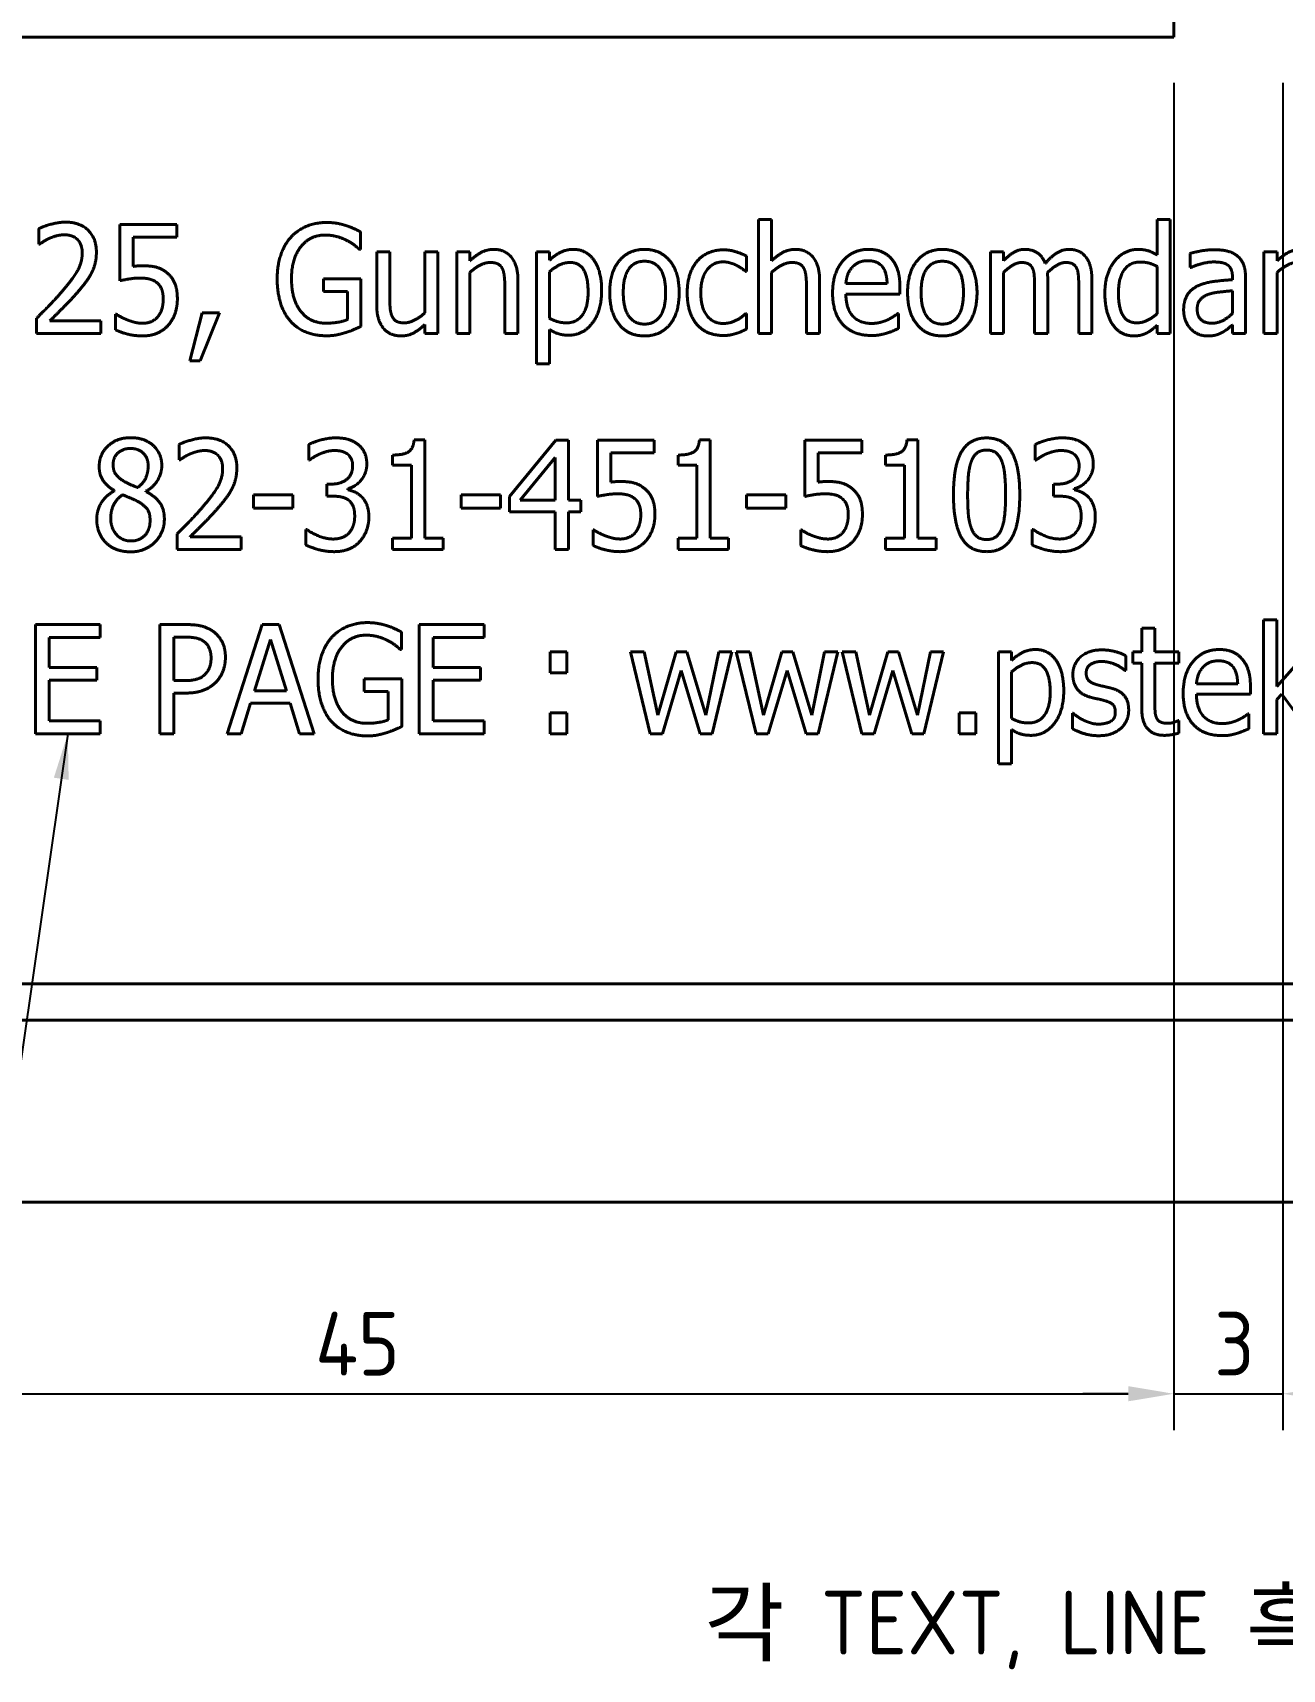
# Model space of a CAD drawing. Header units: millimetres. Extents: x 0 to 297, y 0 to 210.
# Drawn here: x 70.47 to 104.8, y 29.15 to 74.11 of the extents above; entities that cross this region are included whole.
import ezdxf

# ---------------------------------------------------------------- set-up
doc = ezdxf.new("R2010")
doc.units = ezdxf.units.MM
doc.header["$LTSCALE"] = 0.5
for name, color, linetype, lineweight in [('가시적인 것(ISO)', 3, 'Continuous', 40), ('기호(ISO)', 5, 'Continuous', 25), ('치수(ISO)', 2, 'Continuous', 25)]:
    doc.layers.add(name, color=color, linetype=linetype, lineweight=lineweight)
doc.styles.add('치수 텍스트_PSTEK_POSCO', font='isocp.shx')
doc.dimstyles.new('치수_PSTEK_POSCO', dxfattribs={"dimscale": 0.5, "dimtxt": 3.5, "dimasz": 2.5, "dimexe": 2, "dimexo": 2.5, "dimgap": 1, "dimtad": 1, "dimrnd": 1e-08, "dimdsep": 46, "dimtxsty": '치수 텍스트_PSTEK_POSCO', "dimcen": 0.09, "dimdle": 10, "dimclrd": 7, "dimclre": 7, "dimclrt": 2, "dimadec": 1, "dimazin": 2, "dimtfac": 1, "dimtmove": 0, "dimatfit": 3, "dimfxl": 0, "dimtolj": 1, "dimlwd": -1, "dimlwe": -1, "dimarcsym": 0})
doc.dimstyles.new('치수_PSTEK_POSCO$7', dxfattribs={"dimscale": 0.5, "dimtxt": 3.5, "dimasz": 2.5, "dimexe": 2, "dimexo": 2.5, "dimgap": 1, "dimtad": 1, "dimrnd": 1e-08, "dimdsep": 46, "dimtxsty": '치수 텍스트_PSTEK_POSCO', "dimcen": 0.09, "dimdle": 10, "dimclrd": 7, "dimclre": 7, "dimclrt": 2, "dimadec": 1, "dimazin": 2, "dimtfac": 1, "dimtmove": 0, "dimatfit": 3, "dimfxl": 0, "dimtolj": 1, "dimlwd": -1, "dimlwe": -1, "dimarcsym": 0})

# ---------------------------------------------------------------- blocks, each defined once
blk = doc.blocks.new('*D27')
at = {"layer": 'Defpoints', "color": 0, "transparency": 16777216}
for p in [(56.815, 73.988), (101.815, 73.988), (101.815, 36.723)]:
    blk.add_point(p, dxfattribs=at)
at = {"layer": '치수(ISO)', "color": 7, "transparency": 16777216}
for p, q in [((56.815, 72.738), (56.815, 35.723)), ((101.815, 72.738), (101.815, 35.723)), ((58.065, 36.723), (100.565, 36.723))]:
    blk.add_line(p, q, dxfattribs=at)
for points in [[(58.065, 36.932), (58.065, 36.515), (56.815, 36.723)], [(100.565, 36.932), (100.565, 36.515), (101.815, 36.723)]]:
    blk.add_solid(points, dxfattribs=at)
at = {"layer": '치수(ISO)', "color": 2, "transparency": 16777216, "insert": (78.228, 38.098), "char_height": 1.75, "attachment_point": 4, "style": '치수 텍스트_PSTEK_POSCO'}
blk.add_mtext('\\A1;45', dxfattribs=at)
blk = doc.blocks.new('*D28')
at = {"layer": 'Defpoints', "color": 0, "transparency": 16777216}
for p in [(101.815, 73.988), (104.815, 73.988), (104.815, 36.723)]:
    blk.add_point(p, dxfattribs=at)
at = {"layer": '치수(ISO)', "color": 7, "transparency": 16777216}
for p, q in [((101.815, 72.738), (101.815, 35.723)), ((104.815, 72.738), (104.815, 35.723)), ((100.565, 36.723), (99.315, 36.723)), ((101.815, 36.723), (104.815, 36.723)), ((106.065, 36.723), (107.315, 36.723))]:
    blk.add_line(p, q, dxfattribs=at)
for points in [[(100.565, 36.932), (100.565, 36.515), (101.815, 36.723)], [(106.065, 36.932), (106.065, 36.515), (104.815, 36.723)]]:
    blk.add_solid(points, dxfattribs=at)
at = {"layer": '치수(ISO)', "color": 2, "transparency": 16777216, "insert": (102.928, 38.098), "char_height": 1.75, "attachment_point": 4, "style": '치수 텍스트_PSTEK_POSCO'}
blk.add_mtext('\\A1;3', dxfattribs=at)

msp = doc.modelspace()

# ---------------------------------------------------------------- linework, layer by layer
at = {"layer": '가시적인 것(ISO)'}
for p, q in [((101.8147, 120.5646), (101.8147, 73.9881)), ((101.8147, 73.9881), (56.8147, 73.9881)), ((72.8617, 67.3005), (72.8617, 68.8467)), ((72.8617, 68.8467), (74.4249, 68.8467)), ((74.4249, 68.8467), (74.4249, 68.4942)), ((90.407, 68.9804), (90.7669, 68.9804)), ((90.407, 65.8467), (90.407, 68.9804)), ((90.7669, 68.9804), (90.7669, 67.8475)), ((101.3592, 68.008), (101.3592, 68.9804)), ((101.3592, 68.9804), (101.719, 68.9804)), ((101.719, 68.9804), (101.719, 65.8467)), ((70.6348, 68.3021), (70.6348, 68.73)), ((74.4249, 68.4942), (73.2288, 68.4942)), ((73.2288, 68.4942), (73.2288, 67.6944)), ((79.4743, 68.6425), (79.4743, 68.1611)), ((70.6566, 68.3021), (70.6348, 68.3021)), ((79.4743, 68.1611), (79.4427, 68.1611)), ((79.9192, 66.6368), (79.9192, 68.0979)), ((79.9192, 68.0979), (80.279, 68.0979)), ((80.279, 68.0979), (80.279, 66.8143)), ((81.2393, 66.4156), (81.2393, 68.0979)), ((81.2393, 68.0979), (81.5991, 68.0979)), ((81.5991, 68.0979), (81.5991, 65.8467)), ((82.1194, 68.0979), (82.4792, 68.0979)), ((82.1194, 65.8467), (82.1194, 68.0979)), ((82.4792, 68.0979), (82.4792, 67.8475)), ((84.3049, 65.0177), (84.3049, 68.0979)), ((84.3049, 68.0979), (84.6647, 68.0979)), ((84.6647, 68.0979), (84.6647, 67.8621)), ((90.0788, 67.9764), (90.0788, 67.5509)), ((96.7814, 65.8467), (96.7814, 68.0979)), ((96.7814, 68.0979), (97.1412, 68.0979)), ((97.1412, 68.0979), (97.1412, 67.85)), ((102.2636, 67.6628), (102.2636, 68.0493)), ((104.296, 68.0979), (104.6558, 68.0979)), ((104.296, 65.8467), (104.296, 68.0979)), ((104.6558, 68.0979), (104.6558, 67.8475)), ((82.4792, 67.5291), (82.4792, 65.8467)), ((84.6647, 67.5461), (84.6647, 66.2673)), ((90.0788, 67.5509), (90.057, 67.5509)), ((90.7669, 67.5291), (90.7669, 65.8467)), ((97.1412, 67.5291), (97.1412, 65.8467)), ((101.3592, 66.3937), (101.3592, 67.6944)), ((102.2855, 67.6628), (102.2636, 67.6628)), ((104.6558, 67.5291), (104.6558, 65.8467)), ((78.4532, 67.0064), (78.4532, 67.3564)), ((78.4532, 67.3564), (79.4865, 67.3564)), ((79.1121, 67.0064), (78.4532, 67.0064)), ((79.1121, 66.2308), (79.1121, 67.0064)), ((79.4865, 67.3564), (79.4865, 66.0461)), ((83.4395, 65.8467), (83.4395, 67.1303)), ((83.7993, 67.3078), (83.7993, 65.8467)), ((91.7271, 65.8467), (91.7271, 67.1303)), ((92.0869, 67.3078), (92.0869, 65.8467)), ((92.809, 67.2227), (93.9419, 67.2227)), ((94.292, 67.1401), (94.292, 66.9334)), ((97.9946, 65.8467), (97.9946, 67.1498)), ((98.3544, 67.3297), (98.3544, 65.8467)), ((99.2077, 65.8467), (99.2077, 67.1498)), ((99.5675, 67.3297), (99.5675, 65.8467)), ((103.4305, 67.3273), (103.4305, 67.4002)), ((103.4305, 66.401), (103.4305, 67.0258)), ((103.7904, 67.3856), (103.7904, 65.8467)), ((94.292, 66.9334), (92.809, 66.9334)), ((70.5764, 65.8467), (70.5764, 66.2722)), ((70.9338, 66.1944), (72.3365, 66.1944)), ((72.3365, 66.1944), (72.3365, 65.8467)), ((72.745, 65.9537), (72.745, 66.3791)), ((72.745, 66.3791), (72.7717, 66.3791)), ((74.7871, 65.1004), (75.1226, 66.4205)), ((75.6015, 66.4205), (75.0667, 65.1004)), ((75.1226, 66.4205), (75.6015, 66.4205)), ((81.2393, 65.8467), (81.2393, 66.0947)), ((90.057, 66.3986), (90.0788, 66.3986)), ((90.0788, 66.3986), (90.0788, 65.9731)), ((94.2288, 66.3986), (94.2506, 66.3986)), ((94.2506, 66.3986), (94.2506, 65.9853)), ((72.3365, 65.8467), (70.5764, 65.8467)), ((81.5991, 65.8467), (81.2393, 65.8467)), ((82.4792, 65.8467), (82.1194, 65.8467)), ((83.7993, 65.8467), (83.4395, 65.8467)), ((84.6647, 65.961), (84.6647, 65.0177)), ((90.7669, 65.8467), (90.407, 65.8467)), ((92.0869, 65.8467), (91.7271, 65.8467)), ((97.1412, 65.8467), (96.7814, 65.8467)), ((98.3544, 65.8467), (97.9946, 65.8467)), ((99.5675, 65.8467), (99.2077, 65.8467)), ((101.3592, 65.8467), (101.3592, 66.0752)), ((101.719, 65.8467), (101.3592, 65.8467)), ((103.4305, 65.8467), (103.4305, 66.085)), ((103.7904, 65.8467), (103.4305, 65.8467)), ((104.6558, 65.8467), (104.296, 65.8467)), ((75.0667, 65.1004), (74.7871, 65.1004)), ((84.6647, 65.0177), (84.3049, 65.0177)), ((74.4929, 62.3755), (74.4929, 62.8034)), ((78.0497, 62.3731), (78.0497, 62.7985)), ((80.3568, 62.2369), (80.3568, 62.5116)), ((80.9451, 62.9298), (81.2417, 62.9298)), ((81.2417, 62.9298), (81.2417, 60.2264)), ((83.5634, 61.3739), (84.8374, 62.9201)), ((84.8374, 62.9201), (85.1899, 62.9201)), ((85.1899, 62.9201), (85.1899, 61.2742)), ((85.9824, 61.3739), (85.9824, 62.9201)), ((85.9824, 62.9201), (87.5456, 62.9201)), ((87.5456, 62.5675), (86.3495, 62.5675)), ((86.3495, 62.5675), (86.3495, 61.7677)), ((87.5456, 62.9201), (87.5456, 62.5675)), ((88.1972, 62.2369), (88.1972, 62.5116)), ((88.7855, 62.9298), (89.0821, 62.9298)), ((89.0821, 62.9298), (89.0821, 60.2264)), ((91.6834, 61.3739), (91.6834, 62.9201)), ((91.6834, 62.9201), (93.2466, 62.9201)), ((93.2466, 62.5675), (92.0505, 62.5675)), ((92.0505, 62.5675), (92.0505, 61.7677)), ((93.2466, 62.9201), (93.2466, 62.5675)), ((93.8981, 62.2369), (93.8981, 62.5116)), ((94.4865, 62.9298), (94.7831, 62.9298)), ((94.7831, 62.9298), (94.7831, 60.2264)), ((98.0092, 62.3731), (98.0092, 62.7985)), ((74.5148, 62.3755), (74.4929, 62.3755)), ((78.0716, 62.3731), (78.0497, 62.3731)), ((80.8746, 62.2369), (80.3568, 62.2369)), ((80.8746, 60.2264), (80.8746, 62.2369)), ((84.8228, 62.446), (83.8625, 61.2742)), ((84.8228, 61.2742), (84.8228, 62.446)), ((88.715, 62.2369), (88.1972, 62.2369)), ((88.715, 60.2264), (88.715, 62.2369)), ((94.416, 62.2369), (93.8981, 62.2369)), ((94.416, 60.2264), (94.416, 62.2369)), ((98.031, 62.3731), (98.0092, 62.3731)), ((78.5529, 61.3812), (78.5529, 61.7142)), ((78.5529, 61.7142), (78.6793, 61.7142)), ((98.5124, 61.3812), (98.5124, 61.7142)), ((98.5124, 61.7142), (98.6388, 61.7142)), ((72.7085, 61.5222), (72.7085, 61.5343)), ((73.5788, 61.5173), (73.5788, 61.5051)), ((76.5375, 61.0505), (76.5375, 61.4152)), ((76.5375, 61.4152), (77.6169, 61.4152)), ((77.6169, 61.4152), (77.6169, 61.0505)), ((78.7158, 61.3812), (78.5529, 61.3812)), ((79.1218, 61.5878), (79.1218, 61.5586)), ((82.2385, 61.0505), (82.2385, 61.4152)), ((82.2385, 61.4152), (83.3179, 61.4152)), ((83.3179, 61.4152), (83.3179, 61.0505)), ((83.5634, 60.9508), (83.5634, 61.3739)), ((83.8625, 61.2742), (84.8228, 61.2742)), ((85.1899, 61.2742), (85.5278, 61.2742)), ((85.5278, 61.2742), (85.5278, 60.9508)), ((90.0788, 61.0505), (90.0788, 61.4152)), ((90.0788, 61.4152), (91.1583, 61.4152)), ((91.1583, 61.4152), (91.1583, 61.0505)), ((98.6753, 61.3812), (98.5124, 61.3812)), ((99.0813, 61.5878), (99.0813, 61.5586)), ((77.6169, 61.0505), (76.5375, 61.0505)), ((83.3179, 61.0505), (82.2385, 61.0505)), ((84.8228, 60.9508), (83.5634, 60.9508)), ((84.8228, 59.9201), (84.8228, 60.9508)), ((85.5278, 60.9508), (85.1899, 60.9508)), ((85.1899, 60.9508), (85.1899, 59.9201)), ((91.1583, 61.0505), (90.0788, 61.0505)), ((74.4346, 59.9201), (74.4346, 60.3455)), ((74.792, 60.2677), (76.1947, 60.2677)), ((76.1947, 60.2677), (76.1947, 59.9201)), ((77.9719, 60.4671), (77.9986, 60.4671)), ((77.9719, 60.0416), (77.9719, 60.4671)), ((85.8657, 60.027), (85.8657, 60.4525)), ((85.8657, 60.4525), (85.8925, 60.4525)), ((91.5667, 60.027), (91.5667, 60.4525)), ((91.5667, 60.4525), (91.5934, 60.4525)), ((97.9314, 60.4671), (97.9581, 60.4671)), ((97.9314, 60.0416), (97.9314, 60.4671)), ((76.1947, 59.9201), (74.4346, 59.9201)), ((80.3568, 59.9201), (80.3568, 60.2264)), ((80.3568, 60.2264), (80.8746, 60.2264)), ((81.7474, 59.9201), (80.3568, 59.9201)), ((81.2417, 60.2264), (81.7474, 60.2264)), ((81.7474, 60.2264), (81.7474, 59.9201)), ((85.1899, 59.9201), (84.8228, 59.9201)), ((88.1972, 59.9201), (88.1972, 60.2264)), ((88.1972, 60.2264), (88.715, 60.2264)), ((89.5878, 59.9201), (88.1972, 59.9201)), ((89.0821, 60.2264), (89.5878, 60.2264)), ((89.5878, 60.2264), (89.5878, 59.9201)), ((93.8981, 59.9201), (93.8981, 60.2264)), ((93.8981, 60.2264), (94.416, 60.2264)), ((95.2887, 59.9201), (93.8981, 59.9201)), ((94.7831, 60.2264), (95.2887, 60.2264)), ((95.2887, 60.2264), (95.2887, 59.9201)), ((70.5399, 54.8544), (70.5399, 57.8544)), ((70.5399, 57.8544), (72.322, 57.8544)), ((72.322, 57.8544), (72.322, 57.4995)), ((73.963, 54.8544), (73.963, 57.8544)), ((73.963, 57.8544), (74.6777, 57.8544)), ((75.813, 54.8544), (76.7733, 57.8544)), ((76.7733, 57.8544), (77.2425, 57.8544)), ((77.2425, 57.8544), (78.2028, 54.8544)), ((80.5975, 57.6502), (80.5975, 57.1688)), ((81.0861, 54.8544), (81.0861, 57.8544)), ((81.0861, 57.8544), (82.8681, 57.8544)), ((82.8681, 57.8544), (82.8681, 57.4995)), ((100.9387, 57.1056), (100.9387, 57.7523)), ((100.9387, 57.7523), (101.2985, 57.7523)), ((101.2985, 57.7523), (101.2985, 57.1056)), ((104.2863, 54.8544), (104.2863, 57.9881)), ((104.2863, 57.9881), (104.6461, 57.9881)), ((104.6461, 57.9881), (104.6461, 56.1551)), ((72.322, 57.4995), (70.9192, 57.4995)), ((70.9192, 57.4995), (70.9192, 56.6778)), ((74.6558, 57.5092), (74.3422, 57.5092)), ((74.3422, 57.5092), (74.3422, 56.3131)), ((76.997, 57.446), (76.5594, 56.0335)), ((77.437, 56.0335), (76.997, 57.446)), ((80.5975, 57.1688), (80.5659, 57.1688)), ((82.8681, 57.4995), (81.4654, 57.4995)), ((81.4654, 57.4995), (81.4654, 56.6778)), ((84.6842, 56.5319), (84.6842, 57.1056)), ((84.6842, 57.1056), (85.1412, 57.1056)), ((85.1412, 57.1056), (85.1412, 56.5319)), ((87.4362, 54.8544), (86.8892, 57.1056)), ((86.8892, 57.1056), (87.2636, 57.1056)), ((87.2636, 57.1056), (87.6404, 55.3625)), ((87.6404, 55.3625), (88.1461, 57.1056)), ((88.1461, 57.1056), (88.4427, 57.1056)), ((88.4427, 57.1056), (88.963, 55.3625)), ((88.963, 55.3625), (89.3179, 57.1056)), ((89.6801, 57.1056), (89.138, 54.8544)), ((89.3179, 57.1056), (89.6801, 57.1056)), ((90.3438, 54.8544), (89.7968, 57.1056)), ((89.7968, 57.1056), (90.1712, 57.1056)), ((90.1712, 57.1056), (90.5481, 55.3625)), ((90.5481, 55.3625), (91.0537, 57.1056)), ((91.0537, 57.1056), (91.3503, 57.1056)), ((91.3503, 57.1056), (91.8706, 55.3625)), ((91.8706, 55.3625), (92.2255, 57.1056)), ((92.5878, 57.1056), (92.0456, 54.8544)), ((92.2255, 57.1056), (92.5878, 57.1056)), ((93.2515, 54.8544), (92.7045, 57.1056)), ((92.7045, 57.1056), (93.0788, 57.1056)), ((93.0788, 57.1056), (93.4557, 55.3625)), ((93.4557, 55.3625), (93.9613, 57.1056)), ((93.9613, 57.1056), (94.2579, 57.1056)), ((94.2579, 57.1056), (94.7782, 55.3625)), ((94.7782, 55.3625), (95.1331, 57.1056)), ((95.4954, 57.1056), (94.9532, 54.8544)), ((95.1331, 57.1056), (95.4954, 57.1056)), ((97.0002, 57.1056), (97.36, 57.1056)), ((97.0002, 54.0254), (97.0002, 57.1056)), ((97.36, 57.1056), (97.36, 56.8698)), ((100.6955, 56.792), (100.6955, 57.1056)), ((100.6955, 57.1056), (100.9387, 57.1056)), ((101.2985, 57.1056), (101.9597, 57.1056)), ((101.9597, 57.1056), (101.9597, 56.792)), ((104.6461, 56.1551), (105.4921, 57.1056)), ((70.9192, 56.6778), (72.2271, 56.6778)), ((72.2271, 56.6778), (72.2271, 56.3228)), ((81.4654, 56.6778), (82.7733, 56.6778)), ((82.7733, 56.6778), (82.7733, 56.3228)), ((100.5011, 56.9962), (100.5011, 56.5902)), ((100.9387, 56.792), (100.6955, 56.792)), ((100.9387, 55.5449), (100.9387, 56.792)), ((101.2985, 56.792), (101.2985, 55.7199)), ((101.9597, 56.792), (101.2985, 56.792)), ((70.9192, 56.3228), (70.9192, 55.2094)), ((72.2271, 56.3228), (70.9192, 56.3228)), ((74.3422, 56.3131), (74.5999, 56.3131)), ((79.5764, 56.0141), (79.5764, 56.3641)), ((79.5764, 56.3641), (80.6096, 56.3641)), ((80.6096, 56.3641), (80.6096, 55.0538)), ((81.4654, 56.3228), (81.4654, 55.2094)), ((82.7733, 56.3228), (81.4654, 56.3228)), ((85.1412, 56.5319), (84.6842, 56.5319)), ((88.2847, 56.5902), (87.7669, 54.8544)), ((88.8074, 54.8544), (88.2847, 56.5902)), ((91.1923, 56.5902), (90.6745, 54.8544)), ((91.715, 54.8544), (91.1923, 56.5902)), ((94.0999, 56.5902), (93.5821, 54.8544)), ((94.6226, 54.8544), (94.0999, 56.5902)), ((97.36, 56.5538), (97.36, 55.275)), ((100.5011, 56.5902), (100.4816, 56.5902)), ((102.4411, 56.2304), (103.574, 56.2304)), ((74.6631, 55.9727), (74.3422, 55.9727)), ((74.3422, 55.9727), (74.3422, 54.8544)), ((76.5594, 56.0335), (77.437, 56.0335)), ((80.2352, 56.0141), (79.5764, 56.0141)), ((80.2352, 55.2385), (80.2352, 56.0141)), ((103.9241, 55.9411), (102.4411, 55.9411)), ((103.9241, 56.1478), (103.9241, 55.9411)), ((104.7871, 55.9411), (104.6461, 55.7953)), ((104.6461, 55.7953), (104.6461, 54.8544)), ((105.5845, 54.8544), (104.7871, 55.9411)), ((76.4549, 55.6932), (76.1972, 54.8544)), ((77.544, 55.6932), (76.4549, 55.6932)), ((77.8017, 54.8544), (77.544, 55.6932)), ((84.6842, 54.8544), (84.6842, 55.4282)), ((84.6842, 55.4282), (85.1412, 55.4282)), ((85.1412, 55.4282), (85.1412, 54.8544)), ((95.9184, 54.8544), (95.9184, 55.4282)), ((95.9184, 55.4282), (96.3754, 55.4282)), ((96.3754, 55.4282), (96.3754, 54.8544)), ((99.0351, 54.9906), (99.0351, 55.416)), ((99.0351, 55.416), (99.0545, 55.416)), ((103.8609, 55.4063), (103.8827, 55.4063)), ((103.8827, 55.4063), (103.8827, 54.993)), ((72.322, 54.8544), (70.5399, 54.8544)), ((70.9192, 55.2094), (72.322, 55.2094)), ((72.322, 55.2094), (72.322, 54.8544)), ((74.3422, 54.8544), (73.963, 54.8544)), ((76.1972, 54.8544), (75.813, 54.8544)), ((78.2028, 54.8544), (77.8017, 54.8544)), ((82.8681, 54.8544), (81.0861, 54.8544)), ((81.4654, 55.2094), (82.8681, 55.2094)), ((82.8681, 55.2094), (82.8681, 54.8544)), ((85.1412, 54.8544), (84.6842, 54.8544)), ((87.7669, 54.8544), (87.4362, 54.8544)), ((89.138, 54.8544), (88.8074, 54.8544)), ((90.6745, 54.8544), (90.3438, 54.8544)), ((92.0456, 54.8544), (91.715, 54.8544)), ((93.5821, 54.8544), (93.2515, 54.8544)), ((94.9532, 54.8544), (94.6226, 54.8544)), ((96.3754, 54.8544), (95.9184, 54.8544)), ((97.36, 54.9687), (97.36, 54.0254)), ((101.9378, 55.2142), (101.9597, 55.2142)), ((101.9597, 55.2142), (101.9597, 54.8739)), ((104.6461, 54.8544), (104.2863, 54.8544)), ((97.36, 54.0254), (97.0002, 54.0254)), ((195.8986, 47.9881), (57.7307, 47.9881)), ((56.8147, 46.9881), (196.8147, 46.9881)), ((206.8147, 41.9881), (46.8147, 41.9881))]:
    msp.add_line(p, q, dxfattribs=at)
for points in [[(70.6348, 68.73), (70.7539, 68.7908), (71.1769, 68.9099), (71.3665, 68.9099)], [(71.3665, 68.9099), (71.7652, 68.9099), (72.2174, 68.465), (72.2174, 68.0858)], [(77.5562, 68.4893), (77.7312, 68.6863), (78.2393, 68.9002), (78.5432, 68.9002)], [(78.5432, 68.9002), (78.6866, 68.9002), (78.9492, 68.8564), (79.0707, 68.8175)], [(79.0707, 68.8175), (79.1656, 68.7884), (79.4014, 68.6814), (79.4743, 68.6425)], [(70.9314, 68.4675), (70.8511, 68.4334), (70.7028, 68.3362), (70.6566, 68.3021)], [(71.3398, 68.5623), (71.2377, 68.5623), (71.0286, 68.5088), (70.9314, 68.4675)], [(71.6874, 68.4407), (71.6218, 68.5015), (71.4443, 68.5623), (71.3398, 68.5623)], [(71.8284, 68.0639), (71.8284, 68.1903), (71.7531, 68.3799), (71.6874, 68.4407)], [(77.1842, 67.3491), (77.1842, 67.7114), (77.3763, 68.2851), (77.5562, 68.4893)], [(78.497, 68.555), (78.0861, 68.555), (77.578, 67.9034), (77.578, 67.3613)], [(79.0829, 68.414), (78.9662, 68.4748), (78.6696, 68.555), (78.497, 68.555)], [(79.4427, 68.1611), (79.3722, 68.2268), (79.219, 68.3459), (79.0829, 68.414)], [(71.2644, 66.9942), (71.5902, 67.371), (71.8284, 67.8232), (71.8284, 68.0639)], [(72.2174, 68.0858), (72.2174, 67.9083), (72.1396, 67.6117), (72.0691, 67.4853)], [(82.4792, 67.8475), (82.6396, 68.0007), (82.9532, 68.1611), (83.1283, 68.1611)], [(83.1283, 68.1611), (83.4443, 68.1611), (83.7993, 67.7235), (83.7993, 67.3078)], [(84.6647, 67.8621), (84.7985, 67.991), (85.1267, 68.1611), (85.3187, 68.1611)], [(85.3187, 68.1611), (85.6882, 68.1611), (86.0991, 67.5485), (86.0991, 67.0331)], [(86.3203, 66.9723), (86.3203, 67.5363), (86.8455, 68.1611), (87.2758, 68.1611)], [(87.2758, 68.1611), (87.7085, 68.1611), (88.2288, 67.5388), (88.2288, 66.9723)], [(88.7271, 67.8427), (88.8536, 67.991), (89.2304, 68.149), (89.4468, 68.149)], [(89.4468, 68.149), (89.6242, 68.149), (89.95, 68.0444), (90.0788, 67.9764)], [(90.7669, 67.8475), (90.9273, 68.0007), (91.2409, 68.1611), (91.416, 68.1611)], [(91.416, 68.1611), (91.732, 68.1611), (92.0869, 67.7235), (92.0869, 67.3078)], [(92.4443, 66.9602), (92.4443, 67.5096), (92.9913, 68.1611), (93.4338, 68.1611)], [(93.4338, 68.1611), (93.6331, 68.1611), (93.9395, 68.0396), (94.0537, 67.9107)], [(94.0537, 67.9107), (94.1704, 67.7819), (94.292, 67.4099), (94.292, 67.1401)], [(94.5035, 66.9723), (94.5035, 67.5363), (95.0286, 68.1611), (95.4589, 68.1611)], [(95.4589, 68.1611), (95.8916, 68.1611), (96.4119, 67.5388), (96.4119, 66.9723)], [(97.1412, 67.85), (97.2822, 67.9983), (97.5594, 68.1611), (97.7271, 68.1611)], [(97.7271, 68.1611), (97.9168, 68.1611), (98.2085, 67.9788), (98.2863, 67.7722)], [(98.2863, 67.7722), (98.4492, 67.9642), (98.7579, 68.1611), (98.9403, 68.1611)], [(98.9403, 68.1611), (99.0788, 68.1611), (99.3025, 68.0712), (99.3876, 67.9691)], [(99.3876, 67.9691), (99.4727, 67.867), (99.5675, 67.5607), (99.5675, 67.3297)], [(100.1996, 67.8475), (100.3163, 67.9934), (100.6469, 68.1611), (100.8293, 68.1611)], [(100.8293, 68.1611), (100.9897, 68.1611), (101.228, 68.0858), (101.3592, 68.008)], [(102.2636, 68.0493), (102.3633, 68.0785), (102.7352, 68.1514), (102.9152, 68.1514)], [(102.9152, 68.1514), (103.1364, 68.1514), (103.4378, 68.0785), (103.5594, 67.9837)], [(103.5594, 67.9837), (103.6761, 67.8913), (103.7904, 67.5971), (103.7904, 67.3856)], [(104.6558, 67.8475), (104.8163, 68.0007), (105.1299, 68.1611), (105.3049, 68.1611)], [(72.0691, 67.4853), (71.9986, 67.354), (71.7993, 67.0963), (71.6899, 66.9723)], [(73.2288, 67.6944), (73.2968, 67.7041), (73.433, 67.7114), (73.4865, 67.7114)], [(73.4865, 67.7114), (73.7053, 67.7114), (74.0092, 67.636), (74.1477, 67.5242)], [(74.1477, 67.5242), (74.2912, 67.4124), (74.4419, 67.072), (74.4419, 66.7997)], [(83.0335, 67.8013), (82.8998, 67.8013), (82.6153, 67.6506), (82.4792, 67.5291)], [(83.3714, 67.6336), (83.3276, 67.7187), (83.1696, 67.8013), (83.0335, 67.8013)], [(83.4395, 67.1303), (83.4395, 67.2859), (83.4103, 67.5534), (83.3714, 67.6336)], [(85.2312, 67.8013), (85.078, 67.8013), (84.7936, 67.6579), (84.6647, 67.5461)], [(85.7271, 66.9893), (85.7271, 67.3759), (85.4938, 67.8013), (85.2312, 67.8013)], [(87.2758, 67.8354), (86.9962, 67.8354), (86.6923, 67.4099), (86.6923, 66.9723)], [(87.8568, 66.9723), (87.8568, 67.4099), (87.5553, 67.8354), (87.2758, 67.8354)], [(88.45, 66.9675), (88.45, 67.2641), (88.6007, 67.6968), (88.7271, 67.8427)], [(89.4419, 67.8184), (89.1623, 67.8184), (88.822, 67.3735), (88.822, 66.9675)], [(89.8114, 67.7187), (89.7385, 67.7576), (89.5343, 67.8184), (89.4419, 67.8184)], [(90.057, 67.5509), (90.0205, 67.585), (89.8989, 67.6725), (89.8114, 67.7187)], [(91.3211, 67.8013), (91.1874, 67.8013), (90.903, 67.6506), (90.7669, 67.5291)], [(91.6591, 67.6336), (91.6153, 67.7187), (91.4573, 67.8013), (91.3211, 67.8013)], [(91.7271, 67.1303), (91.7271, 67.2859), (91.698, 67.5534), (91.6591, 67.6336)], [(92.9865, 67.6725), (92.9038, 67.5825), (92.8211, 67.3662), (92.809, 67.2227)], [(93.4119, 67.85), (93.2685, 67.85), (93.0667, 67.76), (92.9865, 67.6725)], [(93.8203, 67.6749), (93.7571, 67.76), (93.5578, 67.85), (93.4119, 67.85)], [(93.9419, 67.2227), (93.937, 67.3759), (93.8763, 67.5996), (93.8203, 67.6749)], [(95.4589, 67.8354), (95.1793, 67.8354), (94.8754, 67.4099), (94.8754, 66.9723)], [(96.0399, 66.9723), (96.0399, 67.4099), (95.7385, 67.8354), (95.4589, 67.8354)], [(97.6348, 67.8013), (97.5181, 67.8013), (97.2628, 67.6482), (97.1412, 67.5291)], [(97.9362, 67.6433), (97.8973, 67.7235), (97.7563, 67.8013), (97.6348, 67.8013)], [(97.9946, 67.1498), (97.9946, 67.3054), (97.9727, 67.5704), (97.9362, 67.6433)], [(98.8479, 67.8013), (98.7361, 67.8013), (98.4832, 67.6579), (98.3471, 67.5218)], [(98.3471, 67.5218), (98.3495, 67.4877), (98.3544, 67.3929), (98.3544, 67.3297)], [(99.1493, 67.6433), (99.1105, 67.7235), (98.9694, 67.8013), (98.8479, 67.8013)], [(99.2077, 67.1498), (99.2077, 67.3054), (99.1858, 67.5704), (99.1493, 67.6433)], [(99.9249, 66.9553), (99.9249, 67.2519), (100.0707, 67.6846), (100.1996, 67.8475)], [(100.8876, 67.8135), (100.6105, 67.8135), (100.2968, 67.3759), (100.2968, 66.9626)], [(101.3592, 67.6944), (101.2255, 67.7624), (101.0116, 67.8135), (100.8876, 67.8135)], [(102.9127, 67.8159), (102.7887, 67.8159), (102.4532, 67.7381), (102.2855, 67.6628)], [(103.2847, 67.7406), (103.2166, 67.7867), (103.0173, 67.8159), (102.9127, 67.8159)], [(103.4305, 67.4002), (103.4305, 67.5315), (103.3552, 67.6944), (103.2847, 67.7406)], [(105.2101, 67.8013), (105.0764, 67.8013), (104.792, 67.6506), (104.6558, 67.5291)], [(70.5764, 66.2722), (70.766, 66.4594), (71.104, 66.807), (71.2644, 66.9942)], [(73.4233, 67.3735), (73.2701, 67.3735), (72.9565, 67.3224), (72.8617, 67.3005)], [(73.8925, 67.2349), (73.8098, 67.3103), (73.5716, 67.3735), (73.4233, 67.3735)], [(74.0529, 66.8021), (74.0529, 66.9626), (73.9703, 67.1668), (73.8925, 67.2349)], [(77.5562, 66.1798), (77.3763, 66.3791), (77.1842, 66.9675), (77.1842, 67.3491)], [(77.578, 67.3613), (77.578, 67.0598), (77.7117, 66.6077), (77.8382, 66.4521)], [(85.1364, 66.1433), (85.416, 66.1433), (85.7271, 66.5761), (85.7271, 66.9893)], [(86.0991, 67.0331), (86.0991, 66.4691), (85.5886, 65.803), (85.1972, 65.803)], [(102.0886, 66.4983), (102.0886, 66.7316), (102.2758, 67.0623), (102.4775, 67.1571)], [(102.4775, 67.1571), (102.6575, 67.2446), (103.1485, 67.3103), (103.4305, 67.3273)], [(103.4305, 67.0258), (103.3017, 67.0137), (102.9103, 66.9723), (102.7912, 66.9334)], [(71.6899, 66.9723), (71.51, 66.7657), (71.0675, 66.3232), (70.9338, 66.1944)], [(73.907, 66.3135), (73.9775, 66.4034), (74.0529, 66.6417), (74.0529, 66.8021)], [(74.4419, 66.7997), (74.4419, 66.5833), (74.3106, 66.2138), (74.1915, 66.0777)], [(80.1113, 65.9853), (80.0213, 66.0898), (79.9192, 66.4083), (79.9192, 66.6368)], [(80.279, 66.8143), (80.279, 66.6344), (80.3033, 66.3986), (80.3471, 66.3111)], [(87.2758, 65.7835), (86.8309, 65.7835), (86.3203, 66.4229), (86.3203, 66.9723)], [(86.6923, 66.9723), (86.6923, 66.5469), (86.9962, 66.1093), (87.2758, 66.1093)], [(88.2288, 66.9723), (88.2288, 66.4034), (87.7085, 65.7835), (87.2758, 65.7835)], [(87.2758, 66.1093), (87.5529, 66.1093), (87.8568, 66.5396), (87.8568, 66.9723)], [(88.7271, 66.085), (88.5959, 66.2284), (88.45, 66.6709), (88.45, 66.9675)], [(88.822, 66.9675), (88.822, 66.5712), (89.1502, 66.1263), (89.4419, 66.1263)], [(93.5189, 65.7957), (93.0083, 65.7957), (92.4443, 66.401), (92.4443, 66.9602)], [(92.809, 66.9334), (92.809, 66.542), (93.1834, 66.1263), (93.5164, 66.1263)], [(95.4589, 65.7835), (95.014, 65.7835), (94.5035, 66.4229), (94.5035, 66.9723)], [(94.8754, 66.9723), (94.8754, 66.5469), (95.1793, 66.1093), (95.4589, 66.1093)], [(96.4119, 66.9723), (96.4119, 66.4034), (95.8916, 65.7835), (95.4589, 65.7835)], [(95.4589, 66.1093), (95.7361, 66.1093), (96.0399, 66.5396), (96.0399, 66.9723)], [(100.1461, 66.085), (100.0391, 66.2333), (99.9249, 66.6709), (99.9249, 66.9553)], [(100.2968, 66.9626), (100.2968, 66.5639), (100.5375, 66.1433), (100.8049, 66.1433)], [(102.7912, 66.9334), (102.6477, 66.8872), (102.4605, 66.6952), (102.4605, 66.525)], [(72.7717, 66.3791), (72.8155, 66.3451), (72.9808, 66.2576), (73.0805, 66.2187)], [(73.0805, 66.2187), (73.1923, 66.1773), (73.3795, 66.1312), (73.4962, 66.1312)], [(73.4962, 66.1312), (73.6104, 66.1312), (73.8293, 66.2187), (73.907, 66.3135)], [(78.5383, 65.7884), (78.2369, 65.7884), (77.7361, 65.9829), (77.5562, 66.1798)], [(77.8382, 66.4521), (77.9622, 66.2965), (78.3074, 66.1336), (78.5237, 66.1336)], [(78.5237, 66.1336), (78.6842, 66.1336), (79.0027, 66.1822), (79.1121, 66.2308)], [(80.3471, 66.3111), (80.3908, 66.2235), (80.544, 66.1433), (80.685, 66.1433)], [(81.2393, 66.0947), (81.074, 65.9415), (80.775, 65.7835), (80.5902, 65.7835)], [(80.685, 66.1433), (80.8163, 66.1433), (81.1153, 66.3013), (81.2393, 66.4156)], [(84.6647, 66.2673), (84.8057, 66.1968), (85.0075, 66.1433), (85.1364, 66.1433)], [(89.4419, 66.1263), (89.6169, 66.1263), (89.9354, 66.2795), (90.057, 66.3986)], [(93.5164, 66.1263), (93.6331, 66.1263), (93.8617, 66.1822), (93.954, 66.226)], [(93.954, 66.226), (94.0513, 66.2746), (94.185, 66.3597), (94.2288, 66.3986)], [(100.8049, 66.1433), (100.9459, 66.1433), (101.2328, 66.2795), (101.3592, 66.3937)], [(102.2782, 65.9829), (102.1907, 66.0752), (102.0886, 66.3475), (102.0886, 66.4983)], [(102.4605, 66.525), (102.4605, 66.3305), (102.6672, 66.1336), (102.8665, 66.1336)], [(102.8665, 66.1336), (103.0343, 66.1336), (103.3114, 66.2867), (103.4305, 66.401)], [(73.4913, 65.7835), (73.2871, 65.7835), (72.8908, 65.8783), (72.745, 65.9537)], [(74.1915, 66.0777), (74.0699, 65.9415), (73.7126, 65.7835), (73.4913, 65.7835)], [(79.0659, 65.8759), (78.9249, 65.8321), (78.6988, 65.7884), (78.5383, 65.7884)], [(79.4865, 66.0461), (79.4135, 66.012), (79.1704, 65.9075), (79.0659, 65.8759)], [(80.5902, 65.7835), (80.4516, 65.7835), (80.2036, 65.8808), (80.1113, 65.9853)], [(85.1972, 65.803), (85.0391, 65.803), (84.7936, 65.8808), (84.6647, 65.961)], [(89.4468, 65.7957), (89.228, 65.7957), (88.8584, 65.9391), (88.7271, 66.085)], [(89.7993, 65.854), (89.7069, 65.8248), (89.561, 65.7957), (89.4468, 65.7957)], [(90.0788, 65.9731), (90.0254, 65.9464), (89.8649, 65.871), (89.7993, 65.854)], [(93.9249, 65.8589), (93.8203, 65.8273), (93.6502, 65.7957), (93.5189, 65.7957)], [(94.2506, 65.9853), (94.1874, 65.9585), (94.0002, 65.8808), (93.9249, 65.8589)], [(100.7199, 65.7835), (100.5448, 65.7835), (100.2482, 65.9367), (100.1461, 66.085)], [(101.0699, 65.8637), (100.9946, 65.8248), (100.8293, 65.7835), (100.7199, 65.7835)], [(101.3592, 66.0752), (101.2741, 66.0023), (101.1526, 65.9051), (101.0699, 65.8637)], [(102.7377, 65.7835), (102.604, 65.7835), (102.3681, 65.888), (102.2782, 65.9829)], [(103.1704, 65.8929), (103.0756, 65.8394), (102.8981, 65.7835), (102.7377, 65.7835)], [(103.4305, 66.085), (103.3868, 66.0509), (103.2385, 65.9294), (103.1704, 65.8929)], [(72.2952, 62.198), (72.2952, 62.5359), (72.7814, 62.9881), (73.1558, 62.9881)], [(73.1558, 62.9881), (73.5448, 62.9881), (74.014, 62.5603), (74.014, 62.2248)], [(74.4929, 62.8034), (74.6121, 62.8641), (75.0351, 62.9833), (75.2247, 62.9833)], [(75.2247, 62.9833), (75.6234, 62.9833), (76.0756, 62.5384), (76.0756, 62.1591)], [(78.0497, 62.7985), (78.1737, 62.869), (78.6015, 62.9833), (78.7936, 62.9833)], [(78.7936, 62.9833), (78.9881, 62.9833), (79.275, 62.9006), (79.3916, 62.8131)], [(95.7652, 61.4176), (95.7652, 62.2296), (96.2101, 62.9808), (96.6769, 62.9808)], [(96.6769, 62.9808), (97.1461, 62.9808), (97.5861, 62.2029), (97.5861, 61.4201)], [(98.0092, 62.7985), (98.1331, 62.869), (98.561, 62.9833), (98.7531, 62.9833)], [(98.7531, 62.9833), (98.9476, 62.9833), (99.2344, 62.9006), (99.3511, 62.8131)], [(73.1534, 62.6915), (72.9443, 62.6915), (72.6769, 62.4508), (72.6769, 62.2442)], [(73.6396, 62.2199), (73.6396, 62.4217), (73.3819, 62.6915), (73.1534, 62.6915)], [(74.7895, 62.5408), (74.7093, 62.5068), (74.561, 62.4095), (74.5148, 62.3755)], [(75.198, 62.6356), (75.0959, 62.6356), (74.8868, 62.5821), (74.7895, 62.5408)], [(75.5456, 62.5141), (75.48, 62.5748), (75.3025, 62.6356), (75.198, 62.6356)], [(75.6866, 62.1372), (75.6866, 62.2637), (75.6113, 62.4533), (75.5456, 62.5141)], [(78.3536, 62.5408), (78.2612, 62.4995), (78.125, 62.412), (78.0716, 62.3731)], [(78.762, 62.6356), (78.6575, 62.6356), (78.4532, 62.5821), (78.3536, 62.5408)], [(79.1096, 62.5432), (79.0367, 62.5943), (78.8617, 62.6356), (78.762, 62.6356)], [(79.2579, 62.2175), (79.2579, 62.3317), (79.1728, 62.4946), (79.1096, 62.5432)], [(79.3916, 62.8131), (79.5181, 62.7183), (79.6469, 62.4436), (79.6469, 62.2588)], [(80.3568, 62.5116), (80.651, 62.5116), (80.9281, 62.6867), (80.9451, 62.9298)], [(88.1972, 62.5116), (88.4913, 62.5116), (88.7685, 62.6867), (88.7855, 62.9298)], [(93.8981, 62.5116), (94.1923, 62.5116), (94.4694, 62.6867), (94.4865, 62.9298)], [(96.6769, 62.6478), (96.5164, 62.6478), (96.3122, 62.4897), (96.2539, 62.3317)], [(97.0951, 62.3366), (97.0367, 62.4897), (96.8374, 62.6478), (96.6769, 62.6478)], [(98.313, 62.5408), (98.2207, 62.4995), (98.0845, 62.412), (98.031, 62.3731)], [(98.7215, 62.6356), (98.6169, 62.6356), (98.4127, 62.5821), (98.313, 62.5408)], [(99.0691, 62.5432), (98.9962, 62.5943), (98.8211, 62.6356), (98.7215, 62.6356)], [(99.2174, 62.2175), (99.2174, 62.3317), (99.1323, 62.4946), (99.0691, 62.5432)], [(99.3511, 62.8131), (99.4775, 62.7183), (99.6064, 62.4436), (99.6064, 62.2588)], [(72.7085, 61.5343), (72.4994, 61.6632), (72.2952, 61.9695), (72.2952, 62.198)], [(72.6769, 62.2442), (72.6769, 62.0959), (72.813, 61.8893), (72.9492, 61.8066)], [(73.3528, 61.6194), (73.5205, 61.7531), (73.6396, 62.0376), (73.6396, 62.2199)], [(74.014, 62.2248), (74.014, 62.023), (73.7904, 61.6291), (73.5788, 61.5173)], [(75.1226, 61.0675), (75.4484, 61.4444), (75.6866, 61.8966), (75.6866, 62.1372)], [(76.0756, 62.1591), (76.0756, 61.9816), (75.9978, 61.685), (75.9273, 61.5586)], [(78.6793, 61.7142), (78.937, 61.7142), (79.2579, 61.9719), (79.2579, 62.2175)], [(79.6469, 62.2588), (79.6469, 62.0108), (79.3382, 61.6364), (79.1218, 61.5878)], [(96.2539, 62.3317), (96.1955, 62.1786), (96.1542, 61.7118), (96.1542, 61.4176)], [(97.1972, 61.4201), (97.1972, 61.7288), (97.151, 62.1834), (97.0951, 62.3366)], [(98.6388, 61.7142), (98.8965, 61.7142), (99.2174, 61.9719), (99.2174, 62.2175)], [(99.6064, 62.2588), (99.6064, 62.0108), (99.2976, 61.6364), (99.0813, 61.5878)], [(72.9492, 61.8066), (73.0075, 61.7726), (73.2531, 61.6534), (73.3528, 61.6194)], [(86.3495, 61.7677), (86.4176, 61.7774), (86.5537, 61.7847), (86.6072, 61.7847)], [(86.6072, 61.7847), (86.826, 61.7847), (87.1299, 61.7094), (87.2685, 61.5975)], [(87.2685, 61.5975), (87.4119, 61.4857), (87.5626, 61.1453), (87.5626, 60.8731)], [(92.0505, 61.7677), (92.1186, 61.7774), (92.2547, 61.7847), (92.3082, 61.7847)], [(92.3082, 61.7847), (92.527, 61.7847), (92.8309, 61.7094), (92.9694, 61.5975)], [(92.9694, 61.5975), (93.1129, 61.4857), (93.2636, 61.1453), (93.2636, 60.8731)], [(72.2271, 60.7491), (72.2271, 60.9922), (72.4751, 61.4006), (72.7085, 61.5222)], [(72.9395, 61.4201), (72.779, 61.3107), (72.6113, 60.9849), (72.6113, 60.7782)], [(73.3576, 61.2329), (73.292, 61.2718), (73.0756, 61.3617), (72.9395, 61.4201)], [(73.6931, 60.7175), (73.6931, 60.9022), (73.5545, 61.121), (73.3576, 61.2329)], [(73.5788, 61.5051), (73.8268, 61.3836), (74.0845, 61.0335), (74.0845, 60.7564)], [(75.9273, 61.5586), (75.8568, 61.4273), (75.6575, 61.1697), (75.5481, 61.0457)], [(79.1437, 61.2742), (79.0634, 61.335), (78.8446, 61.3812), (78.7158, 61.3812)], [(79.1218, 61.5586), (79.2117, 61.5392), (79.416, 61.4517), (79.5035, 61.3641)], [(79.3139, 60.839), (79.3139, 61.0019), (79.2239, 61.2134), (79.1437, 61.2742)], [(79.5035, 61.3641), (79.591, 61.2791), (79.7028, 61.0068), (79.7028, 60.8098)], [(86.544, 61.4468), (86.3908, 61.4468), (86.0772, 61.3957), (85.9824, 61.3739)], [(87.0132, 61.3082), (86.9305, 61.3836), (86.6923, 61.4468), (86.544, 61.4468)], [(87.1737, 60.8755), (87.1737, 61.0359), (87.091, 61.2402), (87.0132, 61.3082)], [(92.245, 61.4468), (92.0918, 61.4468), (91.7782, 61.3957), (91.6834, 61.3739)], [(92.7142, 61.3082), (92.6315, 61.3836), (92.3933, 61.4468), (92.245, 61.4468)], [(92.8746, 60.8755), (92.8746, 61.0359), (92.792, 61.2402), (92.7142, 61.3082)], [(96.6769, 59.8568), (96.2053, 59.8568), (95.7652, 60.6275), (95.7652, 61.4176)], [(96.1542, 61.4176), (96.1542, 61.1016), (96.1907, 60.6786), (96.2515, 60.5132)], [(97.5861, 61.4201), (97.5861, 60.6129), (97.1412, 59.8568), (96.6769, 59.8568)], [(97.0951, 60.506), (97.151, 60.6543), (97.1972, 61.1113), (97.1972, 61.4201)], [(99.1032, 61.2742), (99.0229, 61.335), (98.8041, 61.3812), (98.6753, 61.3812)], [(99.0813, 61.5586), (99.1712, 61.5392), (99.3754, 61.4517), (99.463, 61.3641)], [(99.2733, 60.839), (99.2733, 61.0019), (99.1834, 61.2134), (99.1032, 61.2742)], [(99.463, 61.3641), (99.5505, 61.2791), (99.6623, 61.0068), (99.6623, 60.8098)], [(72.4727, 60.1097), (72.3511, 60.2312), (72.2271, 60.5619), (72.2271, 60.7491)], [(72.6113, 60.7782), (72.6113, 60.506), (72.9249, 60.151), (73.1607, 60.151)], [(74.0845, 60.7564), (74.0845, 60.3722), (73.5545, 59.852), (73.1558, 59.852)], [(73.1607, 60.151), (73.4014, 60.151), (73.6931, 60.4549), (73.6931, 60.7175)], [(74.4346, 60.3455), (74.6242, 60.5327), (74.9622, 60.8803), (75.1226, 61.0675)], [(75.5481, 61.0457), (75.3681, 60.839), (74.9257, 60.3966), (74.792, 60.2677)], [(79.1583, 60.3722), (79.2336, 60.4622), (79.3139, 60.6761), (79.3139, 60.839)], [(79.7028, 60.8098), (79.7028, 60.6081), (79.5716, 60.2653), (79.45, 60.134)], [(87.0278, 60.3868), (87.0983, 60.4768), (87.1737, 60.715), (87.1737, 60.8755)], [(87.5626, 60.8731), (87.5626, 60.6567), (87.4314, 60.2872), (87.3122, 60.151)], [(92.7288, 60.3868), (92.7993, 60.4768), (92.8746, 60.715), (92.8746, 60.8755)], [(93.2636, 60.8731), (93.2636, 60.6567), (93.1323, 60.2872), (93.0132, 60.151)], [(99.1177, 60.3722), (99.1931, 60.4622), (99.2733, 60.6761), (99.2733, 60.839)], [(99.6623, 60.8098), (99.6623, 60.6081), (99.531, 60.2653), (99.4095, 60.134)], [(77.9986, 60.4671), (78.1202, 60.3747), (78.5237, 60.2045), (78.728, 60.2045)], [(78.728, 60.2045), (78.8446, 60.2045), (79.078, 60.2823), (79.1583, 60.3722)], [(85.8925, 60.4525), (85.9362, 60.4184), (86.1015, 60.3309), (86.2012, 60.292)], [(86.2012, 60.292), (86.313, 60.2507), (86.5002, 60.2045), (86.6169, 60.2045)], [(86.6169, 60.2045), (86.7312, 60.2045), (86.95, 60.292), (87.0278, 60.3868)], [(91.5934, 60.4525), (91.6372, 60.4184), (91.8025, 60.3309), (91.9022, 60.292)], [(91.9022, 60.292), (92.014, 60.2507), (92.2012, 60.2045), (92.3179, 60.2045)], [(92.3179, 60.2045), (92.4322, 60.2045), (92.651, 60.292), (92.7288, 60.3868)], [(96.2515, 60.5132), (96.3074, 60.3577), (96.5116, 60.1899), (96.6769, 60.1899)], [(96.6769, 60.1899), (96.8349, 60.1899), (97.0391, 60.3479), (97.0951, 60.506)], [(97.9581, 60.4671), (98.0797, 60.3747), (98.4832, 60.2045), (98.6874, 60.2045)], [(98.6874, 60.2045), (98.8041, 60.2045), (99.0375, 60.2823), (99.1177, 60.3722)], [(73.1558, 59.852), (72.9443, 59.852), (72.5942, 59.9857), (72.4727, 60.1097)], [(78.7498, 59.8568), (78.5359, 59.8568), (78.1153, 59.9662), (77.9719, 60.0416)], [(79.45, 60.134), (79.326, 59.9979), (78.9735, 59.8568), (78.7498, 59.8568)], [(86.6121, 59.8568), (86.4079, 59.8568), (86.0116, 59.9517), (85.8657, 60.027)], [(87.3122, 60.151), (87.1907, 60.0149), (86.8333, 59.8568), (86.6121, 59.8568)], [(92.313, 59.8568), (92.1088, 59.8568), (91.7126, 59.9517), (91.5667, 60.027)], [(93.0132, 60.151), (92.8916, 60.0149), (92.5343, 59.8568), (92.313, 59.8568)], [(98.7093, 59.8568), (98.4954, 59.8568), (98.0748, 59.9662), (97.9314, 60.0416)], [(99.4095, 60.134), (99.2855, 59.9979), (98.933, 59.8568), (98.7093, 59.8568)], [(74.6777, 57.8544), (74.9305, 57.8544), (75.2879, 57.7669), (75.4241, 57.6672)], [(75.4241, 57.6672), (75.5821, 57.553), (75.762, 57.2004), (75.762, 56.95)], [(78.6793, 57.497), (78.8544, 57.694), (79.3625, 57.9079), (79.6664, 57.9079)], [(79.6202, 57.5627), (79.2093, 57.5627), (78.7012, 56.9111), (78.7012, 56.369)], [(80.2061, 57.4217), (80.0894, 57.4825), (79.7928, 57.5627), (79.6202, 57.5627)], [(79.6664, 57.9079), (79.8098, 57.9079), (80.0724, 57.8641), (80.1939, 57.8252)], [(80.1939, 57.8252), (80.2887, 57.7961), (80.5246, 57.6891), (80.5975, 57.6502)], [(75.1639, 57.3949), (75.074, 57.4581), (74.8333, 57.5092), (74.6558, 57.5092)], [(75.3681, 56.9379), (75.3681, 57.0935), (75.266, 57.322), (75.1639, 57.3949)], [(78.3074, 56.3568), (78.3074, 56.7191), (78.4994, 57.2928), (78.6793, 57.497)], [(80.5659, 57.1688), (80.4954, 57.2345), (80.3422, 57.3536), (80.2061, 57.4217)], [(97.36, 56.8698), (97.4938, 56.9987), (97.822, 57.1688), (98.014, 57.1688)], [(98.014, 57.1688), (98.3835, 57.1688), (98.7944, 56.5562), (98.7944, 56.0408)], [(99.0448, 56.4735), (99.0448, 56.7774), (99.48, 57.1591), (99.8422, 57.1591)], [(99.8422, 57.1591), (100.0197, 57.1591), (100.3795, 57.0667), (100.5011, 56.9962)], [(102.0764, 55.9679), (102.0764, 56.5173), (102.6234, 57.1688), (103.0659, 57.1688)], [(103.0659, 57.1688), (103.2652, 57.1688), (103.5716, 57.0473), (103.6858, 56.9184)], [(75.2077, 56.493), (75.2928, 56.5829), (75.3681, 56.7944), (75.3681, 56.9379)], [(75.762, 56.95), (75.762, 56.7556), (75.6307, 56.4055), (75.514, 56.2839)], [(97.9265, 56.809), (97.7733, 56.809), (97.4889, 56.6656), (97.36, 56.5538)], [(98.4224, 55.997), (98.4224, 56.3836), (98.1891, 56.809), (97.9265, 56.809)], [(99.8349, 56.8406), (99.6575, 56.8406), (99.4119, 56.6826), (99.4119, 56.5246)], [(100.4816, 56.5902), (100.3455, 56.7069), (100.0051, 56.8406), (99.8349, 56.8406)], [(102.6186, 56.6802), (102.5359, 56.5902), (102.4532, 56.3739), (102.4411, 56.2304)], [(103.044, 56.8577), (102.9006, 56.8577), (102.6988, 56.7677), (102.6186, 56.6802)], [(103.4524, 56.6826), (103.3892, 56.7677), (103.1899, 56.8577), (103.044, 56.8577)], [(103.574, 56.2304), (103.5691, 56.3836), (103.5083, 56.6073), (103.4524, 56.6826)], [(103.6858, 56.9184), (103.8025, 56.7896), (103.9241, 56.4176), (103.9241, 56.1478)], [(74.5999, 56.3131), (74.8309, 56.3131), (75.1129, 56.3909), (75.2077, 56.493)], [(75.514, 56.2839), (75.3657, 56.1308), (74.967, 55.9727), (74.6631, 55.9727)], [(78.6793, 55.1875), (78.4994, 55.3868), (78.3074, 55.9752), (78.3074, 56.3568)], [(78.7012, 56.369), (78.7012, 56.0675), (78.8349, 55.6154), (78.9613, 55.4598)], [(99.5116, 55.8633), (99.266, 55.9387), (99.0448, 56.2499), (99.0448, 56.4735)], [(99.4119, 56.5246), (99.4119, 56.3812), (99.5578, 56.2426), (99.7182, 56.1988)], [(99.7182, 56.1988), (99.7985, 56.1769), (99.9954, 56.1332), (100.1023, 56.1064)], [(97.8317, 55.151), (98.1113, 55.151), (98.4224, 55.5838), (98.4224, 55.997)], [(98.7944, 56.0408), (98.7944, 55.4768), (98.2839, 54.8107), (97.8925, 54.8107)], [(99.8957, 55.7709), (99.8276, 55.7904), (99.604, 55.8366), (99.5116, 55.8633)], [(100.2117, 55.4525), (100.2117, 55.5886), (100.0732, 55.7248), (99.8957, 55.7709)], [(100.1023, 56.1064), (100.3406, 56.0432), (100.5788, 55.7539), (100.5788, 55.5035)], [(103.151, 54.8034), (102.6404, 54.8034), (102.0764, 55.4087), (102.0764, 55.9679)], [(102.4411, 55.9411), (102.4411, 55.5497), (102.8155, 55.134), (103.1485, 55.134)], [(78.9613, 55.4598), (79.0853, 55.3042), (79.4305, 55.1413), (79.6469, 55.1413)], [(99.0545, 55.416), (99.1007, 55.3771), (99.2247, 55.2847), (99.3268, 55.2337)], [(100.0853, 55.1948), (100.1534, 55.241), (100.2117, 55.3455), (100.2117, 55.4525)], [(100.5788, 55.5035), (100.5788, 55.3577), (100.4694, 55.1), (100.3649, 55.0051)], [(101.561, 54.8107), (101.2669, 54.8107), (100.9387, 55.1632), (100.9387, 55.5449)], [(101.2985, 55.7199), (101.2985, 55.5497), (101.3106, 55.3625), (101.3471, 55.2823)], [(103.5861, 55.2337), (103.6834, 55.2823), (103.8171, 55.3674), (103.8609, 55.4063)], [(79.6615, 54.7961), (79.36, 54.7961), (78.8592, 54.9906), (78.6793, 55.1875)], [(79.6469, 55.1413), (79.8074, 55.1413), (80.1258, 55.1899), (80.2352, 55.2385)], [(80.1891, 54.8836), (80.0481, 54.8398), (79.822, 54.7961), (79.6615, 54.7961)], [(80.6096, 55.0538), (80.5367, 55.0197), (80.2936, 54.9152), (80.1891, 54.8836)], [(97.36, 55.275), (97.5011, 55.2045), (97.7028, 55.151), (97.8317, 55.151)], [(97.8925, 54.8107), (97.7344, 54.8107), (97.4889, 54.8885), (97.36, 54.9687)], [(99.745, 54.8009), (99.531, 54.8009), (99.1566, 54.9225), (99.0351, 54.9906)], [(99.3268, 55.2337), (99.4192, 55.1875), (99.638, 55.1194), (99.7571, 55.1194)], [(100.3649, 55.0051), (100.2506, 54.9055), (99.9613, 54.8009), (99.745, 54.8009)], [(99.7571, 55.1194), (99.8422, 55.1194), (100.0391, 55.1632), (100.0853, 55.1948)], [(101.3471, 55.2823), (101.3811, 55.2118), (101.527, 55.1413), (101.651, 55.1413)], [(101.9597, 54.8739), (101.8576, 54.8447), (101.651, 54.8107), (101.561, 54.8107)], [(101.651, 55.1413), (101.7385, 55.1413), (101.9014, 55.1972), (101.9378, 55.2142)], [(103.1485, 55.134), (103.2652, 55.134), (103.4938, 55.1899), (103.5861, 55.2337)], [(103.557, 54.8666), (103.4524, 54.835), (103.2822, 54.8034), (103.151, 54.8034)], [(103.8827, 54.993), (103.8195, 54.9662), (103.6323, 54.8885), (103.557, 54.8666)]]:
    msp.add_open_spline(points, degree=2, dxfattribs=at)

# ---------------------------------------------------------------- texts
at = {"layer": '기호(ISO)', "color": 2, "insert": (88.9264, 30.2331), "char_height": 1.75, "width": 37.265196, "attachment_point": 4, "style": '치수 텍스트_PSTEK_POSCO'}
msp.add_mtext('{\\fISOCP|b0|i0;\\H1.7500;각 TEXT, LINE 흑색잉크 채울 것}', dxfattribs=at)

# ---------------------------------------------------------------- dimensions: what is measured, and where the dimension line sits
at = {"layer": '치수(ISO)', "color": 7}
for base, p1, p2, override, picture, middle in [((101.8147, 36.7234), (56.8147, 73.9881), (101.8147, 73.9881), {"dimdec": 2, "dimtp": 0, "dimtm": 0, "dimtdec": 2, "dimtofl": 0, "dimatfit": 1}, '*D27', (79.3147, 36.7234)), ((104.8147, 36.7234), (101.8147, 73.9881), (104.8147, 73.9881), {"dimdec": 2, "dimtp": 0, "dimtm": 0, "dimtdec": 2, "dimtofl": 1, "dimatfit": 1}, '*D28', (103.3147, 36.7234))]:
    dim = msp.add_linear_dim(base=base, p1=p1, p2=p2, angle=180, dimstyle='치수_PSTEK_POSCO', override=override, dxfattribs=at)
    dim.commit()
    dim.dimension.update_dxf_attribs({"geometry": picture, "text_midpoint": middle, "dimtype": 160})

# ---------------------------------------------------------------- leaders
at = {"layer": '기호(ISO)', "color": 7, "annotation_type": 0, "has_hookline": 1, "hookline_direction": 1}
for points, text_width in [([(128.5506, 59.8145), (127.9416, 30.2331), (126.6916, 30.2331)], 34.171), ([(71.431, 54.8544), (67.9268, 30.6012), (66.6768, 30.6012)], 16.9369)]:
    msp.add_leader(points, dimstyle='치수_PSTEK_POSCO$7', override={"dimtad": 0}, dxfattribs=dict(at, text_width=text_width))

doc.saveas('drawing.dxf')
